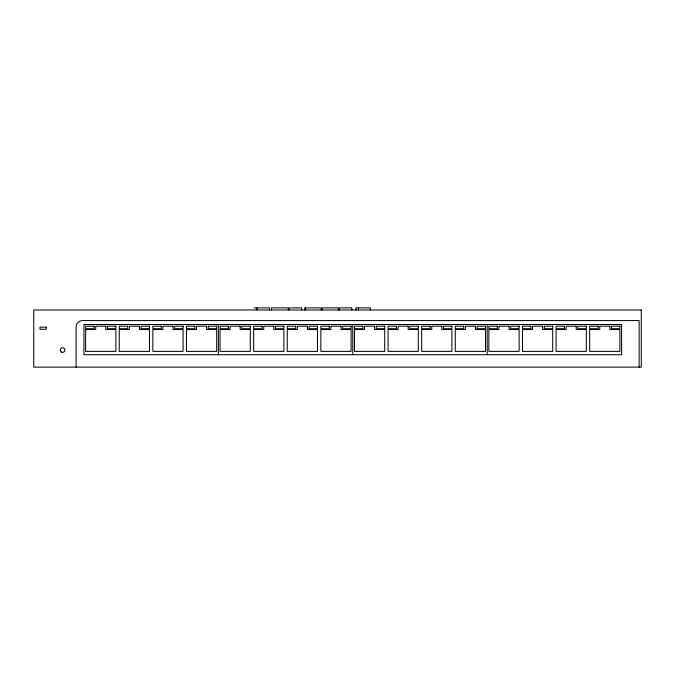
<?xml version="1.0" encoding="UTF-8"?>
<svg xmlns="http://www.w3.org/2000/svg" width="675" height="675" viewBox="0 0 675 675"><rect width="100%" height="100%" fill="white"/><g stroke="black" fill="none" stroke-linecap="round" stroke-linejoin="round"><path stroke-width="1.01" d="M253.96 307.868L269.544 307.868L269.544 309.985M639.132 367.132L639.132 320.566L82.434 320.566A6.353 6.353 0 0 0 76.081 326.919L76.081 367.132M487.19 324.498L487.19 354.738M370.33 309.985L370.33 307.868L355.936 307.868L355.936 309.985M358.433 307.868L358.433 309.985M352.78 324.498L352.78 354.738M351.852 309.985L351.852 307.868L339.263 307.868L339.263 309.985M338.377 309.985L338.377 307.868L322.186 307.868L322.186 309.985M321.3 309.985L321.3 307.868L305.041 307.868L305.041 309.985M305.125 307.868L305.125 309.985M301.674 309.985L301.674 307.868L289.094 307.868L289.094 309.985M288.326 309.985L288.326 307.868L271.451 307.868L271.451 309.985M256.947 307.868L256.947 309.985M218.371 324.498L218.371 354.738M641.25 309.985L33.75 309.985L33.75 367.132L641.25 367.132L641.25 309.985M621.608 324.498L83.953 324.498L83.953 354.738L621.608 354.738L621.608 324.498M94.036 326.177L85.632 326.177L85.632 328.7L94.036 328.7L94.036 326.177M105.798 326.177L95.715 326.177L95.715 329.535L85.632 329.535L85.632 351.38L115.881 351.38L115.881 329.535L105.798 329.535L105.798 326.177M115.881 326.177L107.477 326.177L107.477 328.7L115.881 328.7L115.881 326.177M127.642 326.177L119.239 326.177L119.239 328.7L127.642 328.7L127.642 326.177M139.404 326.177L129.322 326.177L129.322 329.535L119.239 329.535L119.239 351.38L149.479 351.38L149.479 329.535L139.404 329.535L139.404 326.177M149.479 326.177L141.083 326.177L141.083 328.7L149.479 328.7L149.479 326.177M161.241 326.177L152.845 326.177L152.845 328.7L161.241 328.7L161.241 326.177M173.002 326.177L162.92 326.177L162.92 329.535L152.845 329.535L152.845 351.38L183.085 351.38L183.085 329.535L173.002 329.535L173.002 326.177M183.085 326.177L174.682 326.177L174.682 328.7L183.085 328.7L183.085 326.177M194.847 326.177L186.443 326.177L186.443 328.7L194.847 328.7L194.847 326.177M206.609 326.177L196.526 326.177L196.526 329.535L186.443 329.535L186.443 351.38L216.692 351.38L216.692 329.535L206.609 329.535L206.609 326.177M216.692 326.177L208.288 326.177L208.288 328.7L216.692 328.7L216.692 326.177M228.445 326.177L220.05 326.177L220.05 328.7L228.445 328.7L228.445 326.177M240.207 326.177L230.133 326.177L230.133 329.535L220.05 329.535L220.05 351.38L250.29 351.38L250.29 329.535L240.207 329.535L240.207 326.177M250.29 326.177L241.886 326.177L241.886 328.7L250.29 328.7L250.29 326.177M262.052 326.177L253.648 326.177L253.648 328.7L262.052 328.7L262.052 326.177M273.814 326.177L263.731 326.177L263.731 329.535L253.648 329.535L253.648 351.38L283.897 351.38L283.897 329.535L273.814 329.535L273.814 326.177M283.897 326.177L275.493 326.177L275.493 328.7L283.897 328.7L283.897 326.177M295.658 326.177L287.255 326.177L287.255 328.7L295.658 328.7L295.658 326.177M307.42 326.177L297.337 326.177L297.337 329.535L287.255 329.535L287.255 351.38L317.495 351.38L317.495 329.535L307.42 329.535L307.42 326.177M317.495 326.177L309.099 326.177L309.099 328.7L317.495 328.7L317.495 326.177M329.257 326.177L320.861 326.177L320.861 328.7L329.257 328.7L329.257 326.177M341.018 326.177L330.936 326.177L330.936 329.535L320.861 329.535L320.861 351.38L351.101 351.38L351.101 329.535L341.018 329.535L341.018 326.177M351.101 326.177L342.698 326.177L342.698 328.7L351.101 328.7L351.101 326.177M362.863 326.177L354.459 326.177L354.459 328.7L362.863 328.7L362.863 326.177M374.625 326.177L364.542 326.177L364.542 329.535L354.459 329.535L354.459 351.38L384.699 351.38L384.699 329.535L374.625 329.535L374.625 326.177M384.699 326.177L376.304 326.177L376.304 328.7L384.699 328.7L384.699 326.177M396.461 326.177L388.066 326.177L388.066 328.7L396.461 328.7L396.461 326.177M408.223 326.177L398.14 326.177L398.14 329.535L388.066 329.535L388.066 351.38L418.306 351.38L418.306 329.535L408.223 329.535L408.223 326.177M418.306 326.177L409.902 326.177L409.902 328.7L418.306 328.7L418.306 326.177M430.068 326.177L421.664 326.177L421.664 328.7L430.068 328.7L430.068 326.177M441.83 326.177L431.747 326.177L431.747 329.535L421.664 329.535L421.664 351.38L451.913 351.38L451.913 329.535L441.83 329.535L441.83 326.177M451.913 326.177L443.509 326.177L443.509 328.7L451.913 328.7L451.913 326.177M463.666 326.177L455.271 326.177L455.271 328.7L463.666 328.7L463.666 326.177M475.428 326.177L465.353 326.177L465.353 329.535L455.271 329.535L455.271 351.38L485.511 351.38L485.511 329.535L475.428 329.535L475.428 326.177M485.511 326.177L477.115 326.177L477.115 328.7L485.511 328.7L485.511 326.177M497.273 326.177L488.869 326.177L488.869 328.7L497.273 328.7L497.273 326.177M509.034 326.177L498.952 326.177L498.952 329.535L488.869 329.535L488.869 351.38L519.117 351.38L519.117 329.535L509.034 329.535L509.034 326.177M519.117 326.177L510.713 326.177L510.713 328.7L519.117 328.7L519.117 326.177M530.879 326.177L522.475 326.177L522.475 328.7L530.879 328.7L530.879 326.177M542.641 326.177L532.558 326.177L532.558 329.535L522.475 329.535L522.475 351.38L552.715 351.38L552.715 329.535L542.641 329.535L542.641 326.177M552.715 326.177L544.32 326.177L544.32 328.7L552.715 328.7L552.715 326.177M564.477 326.177L556.082 326.177L556.082 328.7L564.477 328.7L564.477 326.177M576.239 326.177L566.156 326.177L566.156 329.535L556.082 329.535L556.082 351.38L586.322 351.38L586.322 329.535L576.239 329.535L576.239 326.177M586.322 326.177L577.918 326.177L577.918 328.7L586.322 328.7L586.322 326.177M598.084 326.177L589.68 326.177L589.68 328.7L598.084 328.7L598.084 326.177M609.846 326.177L599.763 326.177L599.763 329.535L589.68 329.535L589.68 351.38L619.92 351.38L619.92 329.535L609.846 329.535L609.846 326.177M619.92 326.177L611.525 326.177L611.525 328.7L619.92 328.7L619.92 326.177M46.364 327.139L40.019 327.139L40.019 329.257L46.364 329.257L46.364 327.139M61.425 352.08A2.329 2.329 0 0 0 64.918 350.063A2.329 2.329 0 0 0 61.425 348.047A2.329 2.329 0 0 0 61.425 352.08"/></g></svg>
